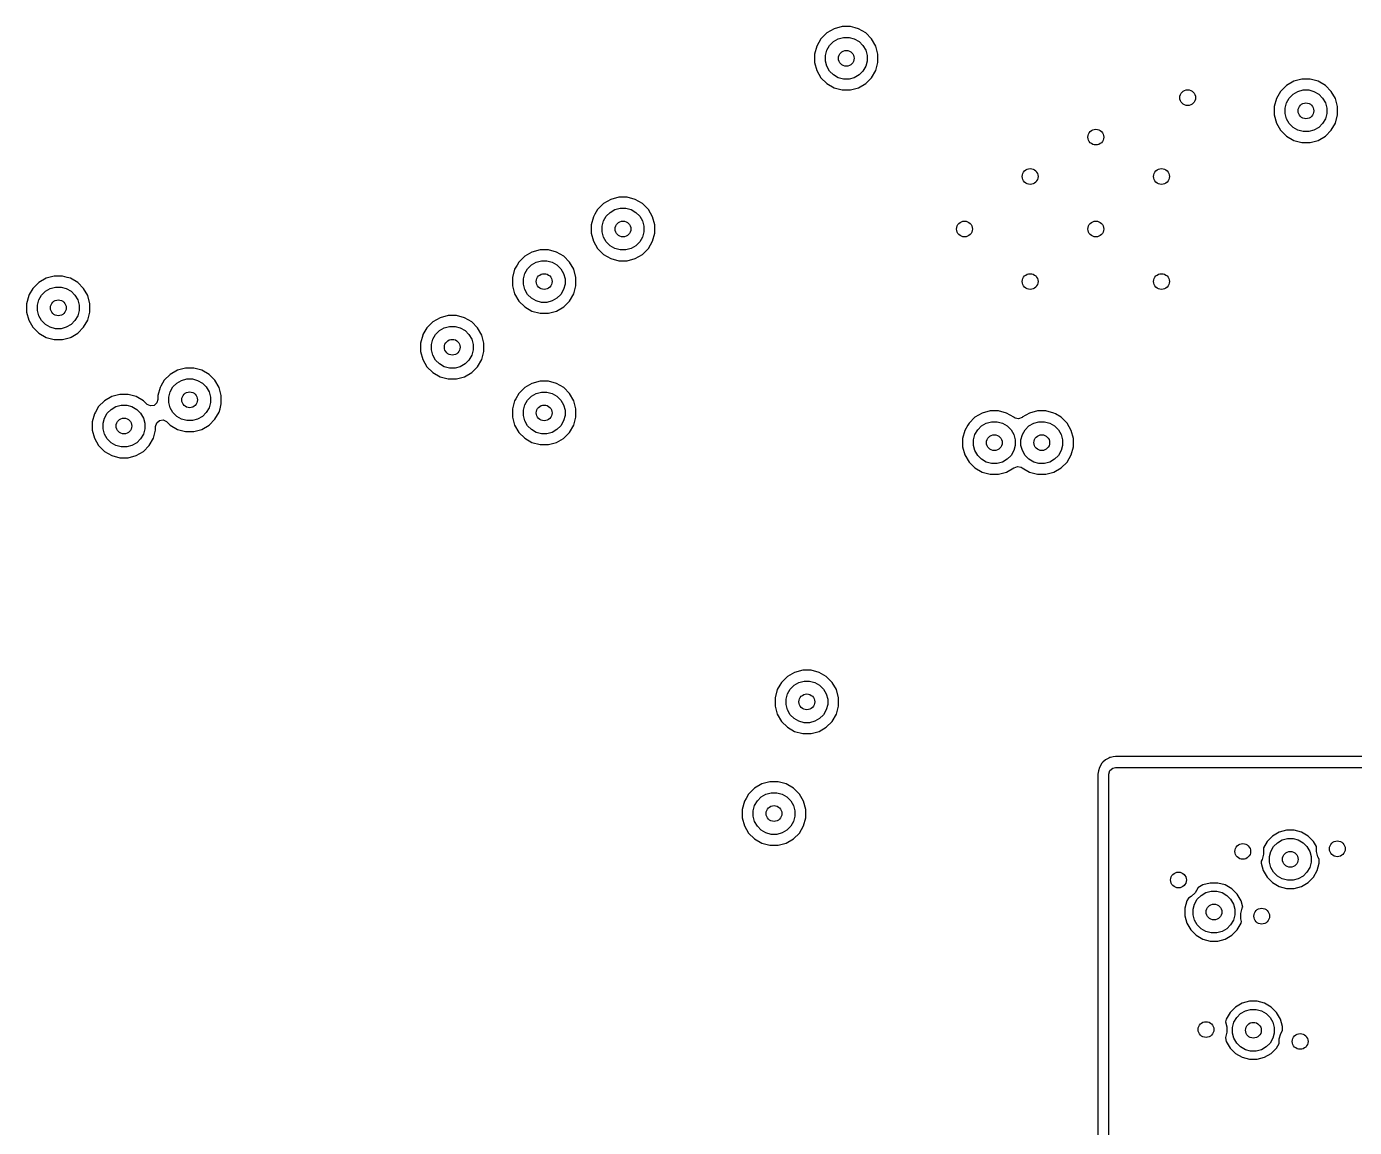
# Model space of a CAD drawing. Extents: x 0.98 to 8.09, y -3.46 to -0.83.
# Drawn here: x 3.52 to 4.515, y -2.405 to -1.581 of the extents above; entities that cross this region are included whole.
import ezdxf

# ---------------------------------------------------------------- set-up
doc = ezdxf.new("R2010")
doc.units = 0
doc.header["$MEASUREMENT"] = 0
doc.layers.add('BLACK', color=7, linetype='CONTINUOUS')

msp = doc.modelspace()

# ---------------------------------------------------------------- linework, layer by layer
at = {"layer": 'BLACK', "linetype": 'CONTINUOUS'}
for p, q in [((4.12468, -1.58218), (4.11926, -1.58531)), ((4.13073, -1.58056), (4.12468, -1.58218)), ((4.12468, -1.58218), (4.12468, -1.58218)), ((4.12468, -1.58218), (4.12468, -1.58218)), ((4.13699, -1.58056), (4.13073, -1.58056)), ((4.14055, -1.58152), (4.13699, -1.58056)), ((4.14303, -1.58218), (4.14055, -1.58152)), ((4.14845, -1.58531), (4.14303, -1.58218)), ((4.11484, -1.58974), (4.11171, -1.59516)), ((4.11926, -1.58531), (4.11484, -1.58974)), ((4.11484, -1.58974), (4.11484, -1.58974)), ((4.11926, -1.58531), (4.11926, -1.58531)), ((4.12136, -1.59474), (4.12427, -1.59184)), ((4.12427, -1.59184), (4.12783, -1.58978)), ((4.12783, -1.58978), (4.1318, -1.58872)), ((4.1318, -1.58872), (4.13591, -1.58872)), ((4.13591, -1.58872), (4.13988, -1.58978)), ((4.13988, -1.58978), (4.14345, -1.59184)), ((4.14345, -1.59184), (4.14635, -1.59474)), ((4.15288, -1.58974), (4.14845, -1.58531)), ((4.15601, -1.59516), (4.15288, -1.58974)), ((4.11171, -1.59516), (4.11009, -1.6012)), ((4.11009, -1.6012), (4.11009, -1.60746)), ((4.11824, -1.60228), (4.11931, -1.5983)), ((4.11931, -1.5983), (4.12136, -1.59474)), ((4.14635, -1.59474), (4.14841, -1.5983)), ((4.14841, -1.5983), (4.14947, -1.60228)), ((4.15763, -1.6012), (4.15601, -1.59516)), ((4.15763, -1.60746), (4.15763, -1.6012)), ((4.11009, -1.60746), (4.11171, -1.6135)), ((4.11824, -1.60639), (4.11824, -1.60228)), ((4.11931, -1.61036), (4.11824, -1.60639)), ((4.12136, -1.61392), (4.11931, -1.61036)), ((4.14841, -1.61036), (4.14635, -1.61392)), ((4.14947, -1.60639), (4.14841, -1.61036)), ((4.14947, -1.60228), (4.14947, -1.60639)), ((4.15601, -1.6135), (4.15763, -1.60746)), ((4.11171, -1.6135), (4.11484, -1.61892)), ((4.11484, -1.61892), (4.11926, -1.62335)), ((4.12427, -1.61682), (4.12136, -1.61392)), ((4.12783, -1.61888), (4.12427, -1.61682)), ((4.1318, -1.61994), (4.12783, -1.61888)), ((4.13591, -1.61994), (4.1318, -1.61994)), ((4.13988, -1.61888), (4.13591, -1.61994)), ((4.14345, -1.61682), (4.13988, -1.61888)), ((4.14635, -1.61392), (4.14345, -1.61682)), ((4.14845, -1.62335), (4.15288, -1.61892)), ((4.15288, -1.61892), (4.15601, -1.6135)), ((4.46917, -1.62155), (4.46375, -1.62468)), ((4.47522, -1.61993), (4.46917, -1.62155)), ((4.46917, -1.62155), (4.46917, -1.62155)), ((4.46917, -1.62155), (4.46917, -1.62155)), ((4.48148, -1.61993), (4.47522, -1.61993)), ((4.48752, -1.62155), (4.48148, -1.61993)), ((4.49294, -1.62468), (4.48752, -1.62155)), ((4.11926, -1.62335), (4.12468, -1.62648)), ((4.12468, -1.62648), (4.13073, -1.6281)), ((4.13073, -1.6281), (4.13073, -1.6281)), ((4.13073, -1.6281), (4.13699, -1.6281)), ((4.13699, -1.6281), (4.14303, -1.62648)), ((4.13699, -1.6281), (4.13699, -1.6281)), ((4.14303, -1.62648), (4.14845, -1.62335)), ((4.45924, -1.62926), (4.4562, -1.63453)), ((4.45933, -1.62911), (4.45924, -1.62926)), ((4.46375, -1.62468), (4.45933, -1.62911)), ((4.45933, -1.62911), (4.45933, -1.62911)), ((4.46375, -1.62468), (4.46375, -1.62468)), ((4.46585, -1.63411), (4.46876, -1.63121)), ((4.46876, -1.63121), (4.47232, -1.62915)), ((4.47232, -1.62915), (4.47629, -1.62809)), ((4.47629, -1.62809), (4.4804, -1.62809)), ((4.4804, -1.62809), (4.48437, -1.62915)), ((4.48437, -1.62915), (4.48793, -1.63121)), ((4.48793, -1.63121), (4.49084, -1.63411)), ((4.49737, -1.62911), (4.49294, -1.62468)), ((4.50049, -1.63453), (4.49737, -1.62911)), ((4.4562, -1.63453), (4.45458, -1.64057)), ((4.45458, -1.64057), (4.45458, -1.64683)), ((4.46273, -1.64165), (4.4638, -1.63767)), ((4.46273, -1.64576), (4.46273, -1.64165)), ((4.4638, -1.63767), (4.46585, -1.63411)), ((4.49084, -1.63411), (4.4929, -1.63767)), ((4.4929, -1.63767), (4.49396, -1.64165)), ((4.49396, -1.64165), (4.49396, -1.64576)), ((4.50211, -1.64057), (4.50049, -1.63453)), ((4.50211, -1.64683), (4.50211, -1.64057)), ((4.45458, -1.64683), (4.4562, -1.65287)), ((4.4638, -1.64973), (4.46273, -1.64576)), ((4.46585, -1.65329), (4.4638, -1.64973)), ((4.4929, -1.64973), (4.49084, -1.65329)), ((4.49396, -1.64576), (4.4929, -1.64973)), ((4.50049, -1.65287), (4.50211, -1.64683)), ((4.4562, -1.65287), (4.45933, -1.65829)), ((4.45933, -1.65829), (4.46375, -1.66272)), ((4.46876, -1.65619), (4.46585, -1.65329)), ((4.47232, -1.65825), (4.46876, -1.65619)), ((4.47629, -1.65931), (4.47232, -1.65825)), ((4.4804, -1.65931), (4.47629, -1.65931)), ((4.48437, -1.65825), (4.4804, -1.65931)), ((4.48793, -1.65619), (4.48437, -1.65825)), ((4.49084, -1.65329), (4.48793, -1.65619)), ((4.49294, -1.66272), (4.49737, -1.65829)), ((4.49737, -1.65829), (4.50049, -1.65287)), ((4.46375, -1.66272), (4.46917, -1.66585)), ((4.46917, -1.66585), (4.47522, -1.66747)), ((4.47522, -1.66747), (4.47522, -1.66747)), ((4.47522, -1.66747), (4.48148, -1.66747)), ((4.48148, -1.66747), (4.48752, -1.66585)), ((4.48148, -1.66747), (4.48148, -1.66747)), ((4.48752, -1.66585), (4.49294, -1.66272)), ((3.95736, -1.71014), (3.95194, -1.71326)), ((3.96341, -1.70852), (3.95736, -1.71014)), ((3.95736, -1.71014), (3.95736, -1.71014)), ((3.95736, -1.71014), (3.95736, -1.71014)), ((3.96966, -1.70852), (3.96341, -1.70852)), ((3.97571, -1.71014), (3.96966, -1.70852)), ((3.98113, -1.71326), (3.97571, -1.71014)), ((3.94546, -1.72125), (3.94439, -1.72311)), ((3.94752, -1.71769), (3.94546, -1.72125)), ((3.95194, -1.71326), (3.94752, -1.71769)), ((3.94752, -1.71769), (3.94752, -1.71769)), ((3.95194, -1.71326), (3.95194, -1.71326)), ((3.95404, -1.7227), (3.95695, -1.71979)), ((3.95695, -1.71979), (3.96051, -1.71773)), ((3.96051, -1.71773), (3.96448, -1.71667)), ((3.96448, -1.71667), (3.96859, -1.71667)), ((3.96859, -1.71667), (3.97256, -1.71773)), ((3.97256, -1.71773), (3.97612, -1.71979)), ((3.97612, -1.71979), (3.97903, -1.7227)), ((3.98555, -1.71769), (3.98113, -1.71326)), ((3.98868, -1.72311), (3.98555, -1.71769)), ((3.94439, -1.72311), (3.94277, -1.72915)), ((3.94277, -1.72915), (3.94277, -1.73541)), ((3.95092, -1.73023), (3.95199, -1.72626)), ((3.95092, -1.73434), (3.95092, -1.73023)), ((3.95199, -1.72626), (3.95404, -1.7227)), ((3.97903, -1.7227), (3.98108, -1.72626)), ((3.98108, -1.72626), (3.98215, -1.73023)), ((3.98215, -1.73023), (3.98215, -1.73434)), ((3.9903, -1.72915), (3.98868, -1.72311)), ((3.9903, -1.73541), (3.9903, -1.72915)), ((3.94277, -1.73541), (3.94439, -1.74146)), ((3.94439, -1.74146), (3.94752, -1.74688)), ((3.95199, -1.73831), (3.95092, -1.73434)), ((3.95404, -1.74187), (3.95199, -1.73831)), ((3.98108, -1.73831), (3.97903, -1.74187)), ((3.98215, -1.73434), (3.98108, -1.73831)), ((3.98555, -1.74688), (3.98868, -1.74146)), ((3.98868, -1.74146), (3.9903, -1.73541)), ((3.89831, -1.74951), (3.89289, -1.75263)), ((3.90435, -1.74789), (3.89831, -1.74951)), ((3.89831, -1.74951), (3.89831, -1.74951)), ((3.89831, -1.74951), (3.89831, -1.74951)), ((3.91061, -1.74789), (3.90435, -1.74789)), ((3.91665, -1.74951), (3.91061, -1.74789)), ((3.92207, -1.75263), (3.91665, -1.74951)), ((3.94752, -1.74688), (3.95194, -1.7513)), ((3.95194, -1.7513), (3.95736, -1.75443)), ((3.95695, -1.74478), (3.95404, -1.74187)), ((3.96051, -1.74683), (3.95695, -1.74478)), ((3.96448, -1.7479), (3.96051, -1.74683)), ((3.96859, -1.7479), (3.96448, -1.7479)), ((3.97256, -1.74683), (3.96859, -1.7479)), ((3.97612, -1.74478), (3.97256, -1.74683)), ((3.97571, -1.75443), (3.98113, -1.7513)), ((3.97903, -1.74187), (3.97612, -1.74478)), ((3.98113, -1.7513), (3.98555, -1.74688)), ((3.8872, -1.75924), (3.88533, -1.76248)), ((3.88846, -1.75706), (3.8872, -1.75924)), ((3.89289, -1.75263), (3.88846, -1.75706)), ((3.88846, -1.75706), (3.88846, -1.75706)), ((3.89289, -1.75263), (3.89289, -1.75263)), ((3.89499, -1.76207), (3.89789, -1.75916)), ((3.89789, -1.75916), (3.90145, -1.7571)), ((3.90145, -1.7571), (3.90542, -1.75604)), ((3.90542, -1.75604), (3.90954, -1.75604)), ((3.90954, -1.75604), (3.91351, -1.7571)), ((3.91351, -1.7571), (3.91707, -1.75916)), ((3.91707, -1.75916), (3.91997, -1.76207)), ((3.9265, -1.75706), (3.92207, -1.75263)), ((3.92963, -1.76248), (3.9265, -1.75706)), ((3.95736, -1.75443), (3.96341, -1.75605)), ((3.96341, -1.75605), (3.96341, -1.75605)), ((3.96341, -1.75605), (3.96966, -1.75605)), ((3.96966, -1.75605), (3.97571, -1.75443)), ((3.96966, -1.75605), (3.96966, -1.75605)), ((3.53413, -1.76919), (3.52871, -1.77232)), ((3.54018, -1.76757), (3.53413, -1.76919)), ((3.53413, -1.76919), (3.53413, -1.76919)), ((3.53413, -1.76919), (3.53413, -1.76919)), ((3.54644, -1.76757), (3.54018, -1.76757)), ((3.55, -1.76852), (3.54644, -1.76757)), ((3.55248, -1.76919), (3.55, -1.76852)), ((3.5579, -1.77232), (3.55248, -1.76919)), ((3.88533, -1.76248), (3.88371, -1.76852)), ((3.88371, -1.76852), (3.88371, -1.77478)), ((3.89187, -1.7696), (3.89293, -1.76563)), ((3.89187, -1.77371), (3.89187, -1.7696)), ((3.89293, -1.76563), (3.89499, -1.76207)), ((3.91997, -1.76207), (3.92203, -1.76563)), ((3.92203, -1.76563), (3.92309, -1.7696)), ((3.92309, -1.7696), (3.92309, -1.77371)), ((3.93125, -1.76852), (3.92963, -1.76248)), ((3.93125, -1.77478), (3.93125, -1.76852)), ((3.52429, -1.77674), (3.52161, -1.78139)), ((3.52871, -1.77232), (3.52429, -1.77674)), ((3.52429, -1.77674), (3.52429, -1.77674)), ((3.52871, -1.77232), (3.52871, -1.77232)), ((3.53081, -1.78175), (3.53372, -1.77884)), ((3.53372, -1.77884), (3.53728, -1.77679)), ((3.53728, -1.77679), (3.54125, -1.77573)), ((3.54125, -1.77573), (3.54536, -1.77573)), ((3.54536, -1.77573), (3.54933, -1.77679)), ((3.54933, -1.77679), (3.55289, -1.77884)), ((3.55289, -1.77884), (3.5558, -1.78175)), ((3.56233, -1.77674), (3.5579, -1.77232)), ((3.56546, -1.78216), (3.56233, -1.77674)), ((3.88371, -1.77478), (3.88533, -1.78083)), ((3.88533, -1.78083), (3.88846, -1.78625)), ((3.89293, -1.77768), (3.89187, -1.77371)), ((3.89499, -1.78124), (3.89293, -1.77768)), ((3.89789, -1.78415), (3.89499, -1.78124)), ((3.91997, -1.78124), (3.91707, -1.78415)), ((3.92203, -1.77768), (3.91997, -1.78124)), ((3.92309, -1.77371), (3.92203, -1.77768)), ((3.9265, -1.78625), (3.92963, -1.78083)), ((3.92963, -1.78083), (3.93125, -1.77478)), ((3.52116, -1.78216), (3.51954, -1.78821)), ((3.51954, -1.78821), (3.51954, -1.79447)), ((3.52161, -1.78139), (3.52116, -1.78216)), ((3.52769, -1.78928), (3.52876, -1.78531)), ((3.52769, -1.79339), (3.52769, -1.78928)), ((3.52876, -1.78531), (3.53081, -1.78175)), ((3.5558, -1.78175), (3.55786, -1.78531)), ((3.55786, -1.78531), (3.55892, -1.78928)), ((3.55892, -1.78928), (3.55892, -1.79339)), ((3.56707, -1.78821), (3.56546, -1.78216)), ((3.56707, -1.79447), (3.56707, -1.78821)), ((3.88846, -1.78625), (3.89289, -1.79067)), ((3.89289, -1.79067), (3.89831, -1.7938)), ((3.90145, -1.7862), (3.89789, -1.78415)), ((3.90542, -1.78727), (3.90145, -1.7862)), ((3.90954, -1.78727), (3.90542, -1.78727)), ((3.91351, -1.7862), (3.90954, -1.78727)), ((3.91707, -1.78415), (3.91351, -1.7862)), ((3.91665, -1.7938), (3.92207, -1.79067)), ((3.92207, -1.79067), (3.9265, -1.78625)), ((3.51954, -1.79447), (3.52116, -1.80051)), ((3.52116, -1.80051), (3.52429, -1.80593)), ((3.52876, -1.79737), (3.52769, -1.79339)), ((3.53081, -1.80093), (3.52876, -1.79737)), ((3.53372, -1.80383), (3.53081, -1.80093)), ((3.5558, -1.80093), (3.55289, -1.80383)), ((3.55786, -1.79737), (3.5558, -1.80093)), ((3.55892, -1.79339), (3.55786, -1.79737)), ((3.56233, -1.80593), (3.56546, -1.80051)), ((3.56546, -1.80051), (3.56707, -1.79447)), ((3.82941, -1.79872), (3.82399, -1.80185)), ((3.83545, -1.7971), (3.82941, -1.79872)), ((3.82941, -1.79872), (3.82941, -1.79872)), ((3.82941, -1.79872), (3.82941, -1.79872)), ((3.84171, -1.7971), (3.83545, -1.7971)), ((3.84776, -1.79872), (3.84171, -1.7971)), ((3.85318, -1.80185), (3.84776, -1.79872)), ((3.89831, -1.7938), (3.90435, -1.79542)), ((3.90435, -1.79542), (3.90435, -1.79542)), ((3.90435, -1.79542), (3.91061, -1.79542)), ((3.91061, -1.79542), (3.91665, -1.7938)), ((3.91061, -1.79542), (3.91061, -1.79542)), ((3.52429, -1.80593), (3.52871, -1.81036)), ((3.52871, -1.81036), (3.53413, -1.81349)), ((3.53728, -1.80589), (3.53372, -1.80383)), ((3.54125, -1.80695), (3.53728, -1.80589)), ((3.54536, -1.80695), (3.54125, -1.80695)), ((3.54933, -1.80589), (3.54536, -1.80695)), ((3.55289, -1.80383), (3.54933, -1.80589)), ((3.553, -1.81319), (3.55786, -1.81038)), ((3.55786, -1.81038), (3.5579, -1.81036)), ((3.5579, -1.81036), (3.56233, -1.80593)), ((3.81956, -1.80627), (3.81659, -1.81142)), ((3.82399, -1.80185), (3.81956, -1.80627)), ((3.81956, -1.80627), (3.81956, -1.80627)), ((3.82399, -1.80185), (3.82399, -1.80185)), ((3.82609, -1.81128), (3.829, -1.80837)), ((3.829, -1.80837), (3.83256, -1.80632)), ((3.83256, -1.80632), (3.83653, -1.80525)), ((3.83653, -1.80525), (3.84064, -1.80525)), ((3.84064, -1.80525), (3.84461, -1.80632)), ((3.84461, -1.80632), (3.84817, -1.80837)), ((3.84817, -1.80837), (3.85108, -1.81128)), ((3.8576, -1.80627), (3.85318, -1.80185)), ((3.86073, -1.81169), (3.8576, -1.80627)), ((3.53413, -1.81349), (3.54018, -1.81511)), ((3.54018, -1.81511), (3.54018, -1.81511)), ((3.54018, -1.81511), (3.54644, -1.81511)), ((3.54644, -1.81511), (3.55248, -1.81349)), ((3.54644, -1.81511), (3.54644, -1.81511)), ((3.55248, -1.81349), (3.553, -1.81319)), ((3.55248, -1.81349), (3.55248, -1.81349)), ((3.55248, -1.81349), (3.55248, -1.81349)), ((3.55248, -1.81349), (3.55248, -1.81349)), ((3.553, -1.81319), (3.553, -1.81319)), ((3.81643, -1.81169), (3.81481, -1.81774)), ((3.81481, -1.81774), (3.81481, -1.824)), ((3.81659, -1.81142), (3.81643, -1.81169)), ((3.82297, -1.81881), (3.82403, -1.81484)), ((3.82297, -1.82292), (3.82297, -1.81881)), ((3.82403, -1.81484), (3.82609, -1.81128)), ((3.85108, -1.81128), (3.85313, -1.81484)), ((3.85313, -1.81484), (3.8542, -1.81881)), ((3.8542, -1.81881), (3.8542, -1.82292)), ((3.86235, -1.81774), (3.86073, -1.81169)), ((3.86235, -1.824), (3.86235, -1.81774)), ((3.81481, -1.824), (3.81643, -1.83004)), ((3.81643, -1.83004), (3.81956, -1.83546)), ((3.82403, -1.82689), (3.82297, -1.82292)), ((3.82609, -1.83045), (3.82403, -1.82689)), ((3.829, -1.83336), (3.82609, -1.83045)), ((3.85108, -1.83045), (3.84817, -1.83336)), ((3.85313, -1.82689), (3.85108, -1.83045)), ((3.8542, -1.82292), (3.85313, -1.82689)), ((3.8576, -1.83546), (3.86073, -1.83004)), ((3.86073, -1.83004), (3.86235, -1.824)), ((3.63256, -1.83809), (3.62714, -1.84122)), ((3.6386, -1.83647), (3.63256, -1.83809)), ((3.63256, -1.83809), (3.63256, -1.83809)), ((3.63256, -1.83809), (3.63256, -1.83809)), ((3.64486, -1.83647), (3.6386, -1.83647)), ((3.65091, -1.83809), (3.64486, -1.83647)), ((3.65633, -1.84122), (3.65091, -1.83809)), ((3.81956, -1.83546), (3.82399, -1.83989)), ((3.82399, -1.83989), (3.82941, -1.84301)), ((3.83256, -1.83542), (3.829, -1.83336)), ((3.83653, -1.83648), (3.83256, -1.83542)), ((3.84064, -1.83648), (3.83653, -1.83648)), ((3.84461, -1.83542), (3.84064, -1.83648)), ((3.84817, -1.83336), (3.84461, -1.83542)), ((3.84776, -1.84301), (3.85318, -1.83989)), ((3.85318, -1.83989), (3.8576, -1.83546)), ((3.62015, -1.85008), (3.61958, -1.85106)), ((3.62271, -1.84564), (3.62015, -1.85008)), ((3.62714, -1.84122), (3.62271, -1.84564)), ((3.62271, -1.84564), (3.62271, -1.84564)), ((3.62714, -1.84122), (3.62714, -1.84122)), ((3.62718, -1.85421), (3.62924, -1.85065)), ((3.62924, -1.85065), (3.63215, -1.84774)), ((3.63215, -1.84774), (3.63571, -1.84569)), ((3.63571, -1.84569), (3.63968, -1.84462)), ((3.63968, -1.84462), (3.64379, -1.84462)), ((3.64379, -1.84462), (3.64776, -1.84569)), ((3.64776, -1.84569), (3.65132, -1.84774)), ((3.65132, -1.84774), (3.65423, -1.85065)), ((3.65423, -1.85065), (3.65628, -1.85421)), ((3.66075, -1.84564), (3.65633, -1.84122)), ((3.66388, -1.85106), (3.66075, -1.84564)), ((3.82941, -1.84301), (3.83545, -1.84463)), ((3.83545, -1.84463), (3.83545, -1.84463)), ((3.83545, -1.84463), (3.84171, -1.84463)), ((3.84171, -1.84463), (3.84776, -1.84301)), ((3.84171, -1.84463), (3.84171, -1.84463)), ((3.89831, -1.84793), (3.89289, -1.85106)), ((3.90435, -1.84631), (3.89831, -1.84793)), ((3.89831, -1.84793), (3.89831, -1.84793)), ((3.89831, -1.84793), (3.89831, -1.84793)), ((3.91061, -1.84631), (3.90435, -1.84631)), ((3.91665, -1.84793), (3.91061, -1.84631)), ((3.92207, -1.85106), (3.91665, -1.84793)), ((3.57793, -1.8609), (3.5735, -1.86533)), ((3.58335, -1.85777), (3.57793, -1.8609)), ((3.57793, -1.8609), (3.57793, -1.8609)), ((3.58939, -1.85615), (3.58335, -1.85777)), ((3.58335, -1.85777), (3.58335, -1.85777)), ((3.58335, -1.85777), (3.58335, -1.85777)), ((3.59565, -1.85615), (3.58939, -1.85615)), ((3.60169, -1.85777), (3.59565, -1.85615)), ((3.60711, -1.8609), (3.60169, -1.85777)), ((3.60963, -1.86342), (3.60711, -1.8609)), ((3.60711, -1.8609), (3.60711, -1.8609)), ((3.61796, -1.85997), (3.61719, -1.86261)), ((3.61958, -1.85106), (3.61796, -1.85711)), ((3.61796, -1.85711), (3.61796, -1.85711)), ((3.61796, -1.85711), (3.61796, -1.85997)), ((3.62612, -1.85818), (3.62718, -1.85421)), ((3.62612, -1.86229), (3.62612, -1.85818)), ((3.65628, -1.85421), (3.65735, -1.85818)), ((3.65735, -1.85818), (3.65735, -1.86229)), ((3.6655, -1.85711), (3.66388, -1.85106)), ((3.6655, -1.86337), (3.6655, -1.85711)), ((3.88533, -1.8609), (3.88371, -1.86695)), ((3.8861, -1.85957), (3.88533, -1.8609)), ((3.88846, -1.85549), (3.8861, -1.85957)), ((3.89289, -1.85106), (3.88846, -1.85548)), ((3.88846, -1.85548), (3.88846, -1.85549)), ((3.89289, -1.85106), (3.89289, -1.85106)), ((3.89293, -1.86405), (3.89499, -1.86049)), ((3.89499, -1.86049), (3.89789, -1.85759)), ((3.89789, -1.85759), (3.90145, -1.85553)), ((3.90145, -1.85553), (3.90542, -1.85447)), ((3.90542, -1.85447), (3.90954, -1.85447)), ((3.90954, -1.85447), (3.91351, -1.85553)), ((3.91351, -1.85553), (3.91707, -1.85759)), ((3.91707, -1.85759), (3.91997, -1.86049)), ((3.91997, -1.86049), (3.92203, -1.86405)), ((3.9265, -1.85549), (3.92207, -1.85106)), ((3.92963, -1.8609), (3.9265, -1.85549)), ((3.93125, -1.86695), (3.92963, -1.8609)), ((3.57037, -1.87075), (3.56875, -1.87679)), ((3.57114, -1.86941), (3.57037, -1.87075)), ((3.5735, -1.86533), (3.57114, -1.86941)), ((3.5735, -1.86533), (3.5735, -1.86533)), ((3.57797, -1.87389), (3.58003, -1.87033)), ((3.58003, -1.87033), (3.58293, -1.86743)), ((3.58293, -1.86743), (3.58649, -1.86537)), ((3.58649, -1.86537), (3.59046, -1.86431)), ((3.59046, -1.86431), (3.59458, -1.86431)), ((3.59458, -1.86431), (3.59855, -1.86537)), ((3.59855, -1.86537), (3.60211, -1.86743)), ((3.60211, -1.86743), (3.60501, -1.87033)), ((3.60501, -1.87033), (3.60707, -1.87389)), ((3.60989, -1.86366), (3.60963, -1.86342)), ((3.61239, -1.8648), (3.60989, -1.86366)), ((3.61511, -1.86441), (3.61239, -1.8648)), ((3.61719, -1.86261), (3.61511, -1.86441)), ((3.62718, -1.86626), (3.62612, -1.86229)), ((3.62924, -1.86982), (3.62718, -1.86626)), ((3.63215, -1.87273), (3.62924, -1.86982)), ((3.65423, -1.86982), (3.65132, -1.87273)), ((3.65628, -1.86626), (3.65423, -1.86982)), ((3.65735, -1.86229), (3.65628, -1.86626)), ((3.66075, -1.87483), (3.66388, -1.86941)), ((3.66388, -1.86941), (3.66454, -1.86695)), ((3.66454, -1.86695), (3.6655, -1.86337)), ((3.88371, -1.86695), (3.88371, -1.87321)), ((3.89187, -1.86802), (3.89293, -1.86405)), ((3.89187, -1.87213), (3.89187, -1.86802)), ((3.92203, -1.86405), (3.92309, -1.86802)), ((3.92309, -1.86802), (3.92309, -1.87213)), ((3.93125, -1.87321), (3.93125, -1.86695)), ((4.23569, -1.87018), (4.23027, -1.87331)), ((4.24173, -1.86856), (4.23569, -1.87018)), ((4.23569, -1.87018), (4.23569, -1.87018)), ((4.23569, -1.87018), (4.23569, -1.87018)), ((4.24799, -1.86856), (4.24173, -1.86856)), ((4.25403, -1.87018), (4.24799, -1.86856)), ((4.25945, -1.87331), (4.25403, -1.87018)), ((4.27118, -1.87018), (4.26576, -1.87331)), ((4.27723, -1.86856), (4.27118, -1.87018)), ((4.27118, -1.87018), (4.27118, -1.87018)), ((4.27118, -1.87018), (4.27118, -1.87018)), ((4.28349, -1.86856), (4.27723, -1.86856)), ((4.28953, -1.87018), (4.28349, -1.86856)), ((4.29071, -1.87086), (4.28953, -1.87018)), ((4.29495, -1.87331), (4.29071, -1.87086)), ((4.29071, -1.87086), (4.29071, -1.87086)), ((3.56875, -1.87679), (3.56875, -1.88305)), ((3.57691, -1.87787), (3.57797, -1.87389)), ((3.57691, -1.88198), (3.57691, -1.87787)), ((3.60707, -1.87389), (3.60813, -1.87787)), ((3.60813, -1.87787), (3.60813, -1.88198)), ((3.61629, -1.88019), (3.61706, -1.87755)), ((3.61629, -1.88305), (3.61629, -1.88019)), ((3.61706, -1.87755), (3.61914, -1.87575)), ((3.61914, -1.87575), (3.62186, -1.87536)), ((3.62186, -1.87536), (3.62437, -1.8765)), ((3.62437, -1.8765), (3.62462, -1.87674)), ((3.62462, -1.87674), (3.62714, -1.87926)), ((3.62714, -1.87926), (3.63256, -1.88238)), ((3.63571, -1.87479), (3.63215, -1.87273)), ((3.63968, -1.87585), (3.63571, -1.87479)), ((3.64379, -1.87585), (3.63968, -1.87585)), ((3.64776, -1.87479), (3.64379, -1.87585)), ((3.65132, -1.87273), (3.64776, -1.87479)), ((3.65091, -1.88238), (3.65633, -1.87926)), ((3.65633, -1.87926), (3.66075, -1.87483)), ((3.88371, -1.87321), (3.88533, -1.87925)), ((3.88533, -1.87925), (3.88846, -1.88467)), ((3.89293, -1.87611), (3.89187, -1.87213)), ((3.89499, -1.87967), (3.89293, -1.87611)), ((3.89789, -1.88257), (3.89499, -1.87967)), ((3.91997, -1.87967), (3.91707, -1.88257)), ((3.92203, -1.87611), (3.91997, -1.87967)), ((3.92309, -1.87213), (3.92203, -1.87611)), ((3.9265, -1.88467), (3.92963, -1.87925)), ((3.92963, -1.87925), (3.93125, -1.87321)), ((4.22496, -1.87926), (4.22271, -1.88315)), ((4.22584, -1.87773), (4.22496, -1.87926)), ((4.23027, -1.87331), (4.22584, -1.87773)), ((4.22584, -1.87773), (4.22584, -1.87773)), ((4.23027, -1.87331), (4.23027, -1.87331)), ((4.23237, -1.88274), (4.23527, -1.87983)), ((4.23527, -1.87983), (4.23883, -1.87778)), ((4.23883, -1.87778), (4.24281, -1.87671)), ((4.24281, -1.87671), (4.24692, -1.87671)), ((4.24692, -1.87671), (4.25089, -1.87778)), ((4.25089, -1.87778), (4.25445, -1.87983)), ((4.25445, -1.87983), (4.25735, -1.88274)), ((4.25964, -1.87345), (4.25945, -1.87331)), ((4.25945, -1.87331), (4.25945, -1.87331)), ((4.26032, -1.87389), (4.25964, -1.87345)), ((4.26301, -1.87444), (4.26032, -1.87389)), ((4.26558, -1.87345), (4.26301, -1.87444)), ((4.26576, -1.87331), (4.26558, -1.87345)), ((4.26786, -1.88274), (4.27077, -1.87983)), ((4.27077, -1.87983), (4.27433, -1.87778)), ((4.27433, -1.87778), (4.2783, -1.87671)), ((4.2783, -1.87671), (4.28241, -1.87671)), ((4.28241, -1.87671), (4.28638, -1.87778)), ((4.28638, -1.87778), (4.28994, -1.87983)), ((4.28994, -1.87983), (4.29285, -1.88274)), ((4.29938, -1.87773), (4.29495, -1.87331)), ((4.29495, -1.87331), (4.29495, -1.87331)), ((4.29495, -1.87331), (4.29495, -1.87331)), ((4.3025, -1.88315), (4.29938, -1.87773)), ((3.56875, -1.88305), (3.57037, -1.8891)), ((3.57037, -1.8891), (3.5735, -1.89451)), ((3.57797, -1.88595), (3.57691, -1.88198)), ((3.58003, -1.88951), (3.57797, -1.88595)), ((3.58293, -1.89241), (3.58003, -1.88951)), ((3.60501, -1.88951), (3.60211, -1.89241)), ((3.60707, -1.88595), (3.60501, -1.88951)), ((3.60813, -1.88198), (3.60707, -1.88595)), ((3.61154, -1.89451), (3.61467, -1.8891)), ((3.61467, -1.8891), (3.61629, -1.88305)), ((3.63256, -1.88238), (3.6386, -1.884)), ((3.6386, -1.884), (3.6386, -1.884)), ((3.6386, -1.884), (3.64486, -1.884)), ((3.64486, -1.884), (3.65091, -1.88238)), ((3.64486, -1.884), (3.64486, -1.884)), ((3.88846, -1.88467), (3.89289, -1.8891)), ((3.89289, -1.8891), (3.89831, -1.89223)), ((3.90145, -1.88463), (3.89789, -1.88257)), ((3.90542, -1.88569), (3.90145, -1.88463)), ((3.90954, -1.88569), (3.90542, -1.88569)), ((3.91351, -1.88463), (3.90954, -1.88569)), ((3.91707, -1.88257), (3.91351, -1.88463)), ((3.91665, -1.89223), (3.9219, -1.8892)), ((3.9219, -1.8892), (3.92207, -1.8891)), ((3.92207, -1.8891), (3.9265, -1.88467)), ((4.22271, -1.88315), (4.22109, -1.8892)), ((4.22109, -1.8892), (4.22109, -1.89546)), ((4.22925, -1.89027), (4.23031, -1.8863)), ((4.22925, -1.89438), (4.22925, -1.89027)), ((4.23031, -1.8863), (4.23237, -1.88274)), ((4.25735, -1.88274), (4.25941, -1.8863)), ((4.25941, -1.8863), (4.26047, -1.89027)), ((4.26047, -1.89027), (4.26047, -1.89438)), ((4.26474, -1.89027), (4.26581, -1.8863)), ((4.26474, -1.89438), (4.26474, -1.89027)), ((4.26581, -1.8863), (4.26786, -1.88274)), ((4.29285, -1.88274), (4.29491, -1.8863)), ((4.29491, -1.8863), (4.29597, -1.89027)), ((4.29597, -1.89027), (4.29597, -1.89438)), ((4.30412, -1.8892), (4.3025, -1.88315)), ((4.30412, -1.89546), (4.30412, -1.8892)), ((3.5735, -1.89451), (3.57793, -1.89894)), ((3.57793, -1.89894), (3.58335, -1.90207)), ((3.58649, -1.89447), (3.58293, -1.89241)), ((3.59046, -1.89553), (3.58649, -1.89447)), ((3.59458, -1.89553), (3.59046, -1.89553)), ((3.59855, -1.89447), (3.59458, -1.89553)), ((3.60211, -1.89241), (3.59855, -1.89447)), ((3.60169, -1.90207), (3.60711, -1.89894)), ((3.60711, -1.89894), (3.61154, -1.89451)), ((3.89831, -1.89223), (3.90435, -1.89385)), ((3.90435, -1.89385), (3.90435, -1.89385)), ((3.90435, -1.89385), (3.91061, -1.89385)), ((3.91061, -1.89385), (3.91665, -1.89223)), ((3.91061, -1.89385), (3.91061, -1.89385)), ((4.22109, -1.89546), (4.22271, -1.9015)), ((4.23031, -1.89835), (4.22925, -1.89438)), ((4.23237, -1.90191), (4.23031, -1.89835)), ((4.25941, -1.89835), (4.25735, -1.90191)), ((4.26047, -1.89438), (4.25941, -1.89835)), ((4.26581, -1.89835), (4.26474, -1.89438)), ((4.26786, -1.90191), (4.26581, -1.89835)), ((4.29491, -1.89835), (4.29285, -1.90191)), ((4.29597, -1.89438), (4.29491, -1.89835)), ((4.3025, -1.9015), (4.30412, -1.89546)), ((3.58335, -1.90207), (3.58939, -1.90369)), ((3.58939, -1.90369), (3.58939, -1.90369)), ((3.58939, -1.90369), (3.59565, -1.90369)), ((3.59565, -1.90369), (3.60169, -1.90207)), ((3.59565, -1.90369), (3.59565, -1.90369)), ((4.22271, -1.9015), (4.22584, -1.90692)), ((4.22584, -1.90692), (4.23027, -1.91135)), ((4.23527, -1.90482), (4.23237, -1.90191)), ((4.23883, -1.90688), (4.23527, -1.90482)), ((4.24281, -1.90794), (4.23883, -1.90688)), ((4.24692, -1.90794), (4.24281, -1.90794)), ((4.25089, -1.90688), (4.24692, -1.90794)), ((4.25445, -1.90482), (4.25089, -1.90688)), ((4.25735, -1.90191), (4.25445, -1.90482)), ((4.25964, -1.91121), (4.2622, -1.91021)), ((4.2622, -1.91021), (4.2649, -1.91077)), ((4.27077, -1.90482), (4.26786, -1.90191)), ((4.27433, -1.90688), (4.27077, -1.90482)), ((4.2783, -1.90794), (4.27433, -1.90688)), ((4.28241, -1.90794), (4.2783, -1.90794)), ((4.28638, -1.90688), (4.28241, -1.90794)), ((4.28994, -1.90482), (4.28638, -1.90688)), ((4.29285, -1.90191), (4.28994, -1.90482)), ((4.29495, -1.91135), (4.29938, -1.90692)), ((4.29938, -1.90692), (4.3025, -1.9015)), ((4.23027, -1.91135), (4.23569, -1.91447)), ((4.23569, -1.91447), (4.24173, -1.91609)), ((4.24173, -1.91609), (4.24173, -1.91609)), ((4.24173, -1.91609), (4.24799, -1.91609)), ((4.24799, -1.91609), (4.25403, -1.91447)), ((4.24799, -1.91609), (4.24799, -1.91609)), ((4.25403, -1.91447), (4.25945, -1.91135)), ((4.25945, -1.91135), (4.25964, -1.91121)), ((4.25945, -1.91135), (4.25945, -1.91135)), ((4.2649, -1.91077), (4.26558, -1.91121)), ((4.26558, -1.91121), (4.26576, -1.91135)), ((4.26576, -1.91135), (4.26576, -1.91135)), ((4.26576, -1.91135), (4.27118, -1.91447)), ((4.27118, -1.91447), (4.27723, -1.91609)), ((4.27723, -1.91609), (4.27723, -1.91609)), ((4.27723, -1.91609), (4.28349, -1.91609)), ((4.28349, -1.91609), (4.28953, -1.91447)), ((4.28349, -1.91609), (4.28349, -1.91609)), ((4.28953, -1.91447), (4.29495, -1.91135)), ((4.08974, -2.0676), (4.08531, -2.07202)), ((4.09516, -2.06447), (4.08974, -2.0676)), ((4.08974, -2.0676), (4.08974, -2.0676)), ((4.1012, -2.06285), (4.09516, -2.06447)), ((4.09516, -2.06447), (4.09516, -2.06447)), ((4.09516, -2.06447), (4.09516, -2.06447)), ((4.10746, -2.06285), (4.1012, -2.06285)), ((4.1135, -2.06447), (4.10746, -2.06285)), ((4.11892, -2.0676), (4.1135, -2.06447)), ((4.12335, -2.07202), (4.11892, -2.0676)), ((4.08218, -2.07744), (4.08056, -2.08349)), ((4.08415, -2.07403), (4.08218, -2.07744)), ((4.08531, -2.07202), (4.08415, -2.07403)), ((4.08531, -2.07202), (4.08531, -2.07202)), ((4.08978, -2.08059), (4.09184, -2.07703)), ((4.09184, -2.07703), (4.09474, -2.07412)), ((4.09474, -2.07412), (4.0983, -2.07206)), ((4.0983, -2.07206), (4.10228, -2.071)), ((4.10228, -2.071), (4.10639, -2.071)), ((4.10639, -2.071), (4.11036, -2.07206)), ((4.11036, -2.07206), (4.11392, -2.07412)), ((4.11392, -2.07412), (4.11682, -2.07703)), ((4.11682, -2.07703), (4.11888, -2.08059)), ((4.12648, -2.07744), (4.12335, -2.07202)), ((4.1281, -2.08349), (4.12648, -2.07744)), ((4.08056, -2.08349), (4.08056, -2.08974)), ((4.08056, -2.08974), (4.08218, -2.09579)), ((4.08872, -2.08456), (4.08978, -2.08059)), ((4.08872, -2.08867), (4.08872, -2.08456)), ((4.08978, -2.09264), (4.08872, -2.08867)), ((4.11888, -2.08059), (4.11994, -2.08456)), ((4.11994, -2.08867), (4.11888, -2.09264)), ((4.11994, -2.08456), (4.11994, -2.08867)), ((4.12648, -2.09579), (4.1281, -2.08974)), ((4.1281, -2.08974), (4.1281, -2.08349)), ((4.08218, -2.09579), (4.08531, -2.10121)), ((4.09184, -2.0962), (4.08978, -2.09264)), ((4.09474, -2.09911), (4.09184, -2.0962)), ((4.0983, -2.10116), (4.09474, -2.09911)), ((4.11392, -2.09911), (4.11036, -2.10116)), ((4.11682, -2.0962), (4.11392, -2.09911)), ((4.11888, -2.09264), (4.11682, -2.0962)), ((4.12335, -2.10121), (4.12648, -2.09579)), ((4.08531, -2.10121), (4.08974, -2.10563)), ((4.08974, -2.10563), (4.09516, -2.10876)), ((4.09516, -2.10876), (4.1012, -2.11038)), ((4.10228, -2.10223), (4.0983, -2.10116)), ((4.10639, -2.10223), (4.10228, -2.10223)), ((4.11036, -2.10116), (4.10639, -2.10223)), ((4.10746, -2.11038), (4.1135, -2.10876)), ((4.1135, -2.10876), (4.11892, -2.10563)), ((4.11892, -2.10563), (4.12335, -2.10121)), ((4.1012, -2.11038), (4.1012, -2.11038)), ((4.1012, -2.11038), (4.10746, -2.11038)), ((4.10746, -2.11038), (4.10746, -2.11038)), ((4.33053, -2.12881), (4.32818, -2.13006)), ((4.33141, -2.12834), (4.33053, -2.12881)), ((4.33151, -2.12831), (4.33141, -2.12834)), ((4.33182, -2.12824), (4.33151, -2.12831)), ((4.33384, -2.1278), (4.33182, -2.12824)), ((4.33559, -2.12761), (4.33384, -2.1278)), ((4.60142, -2.12761), (4.33559, -2.12761)), ((4.33559, -2.12761), (4.33559, -2.12761)), ((4.32282, -2.13839), (4.32249, -2.14071)), ((4.3236, -2.13575), (4.32282, -2.13839)), ((4.32282, -2.13839), (4.32282, -2.13839)), ((4.32538, -2.13256), (4.3236, -2.13575)), ((4.3236, -2.13575), (4.3236, -2.13575)), ((4.32539, -2.13256), (4.32538, -2.13256)), ((4.3261, -2.13186), (4.32539, -2.13256)), ((4.32818, -2.13006), (4.3261, -2.13186)), ((4.3261, -2.13186), (4.3261, -2.13186)), ((4.33071, -2.14071), (4.33148, -2.13807)), ((4.33148, -2.13807), (4.33356, -2.13627)), ((4.33356, -2.13627), (4.33559, -2.13583)), ((4.33559, -2.13583), (4.60142, -2.13583)), ((4.07055, -2.14813), (4.06513, -2.15126)), ((4.0766, -2.14651), (4.07055, -2.14813)), ((4.07055, -2.14813), (4.07055, -2.14813)), ((4.07055, -2.14813), (4.07055, -2.14813)), ((4.08285, -2.14651), (4.0766, -2.14651)), ((4.0889, -2.14813), (4.08285, -2.14651)), ((4.09432, -2.15126), (4.0889, -2.14813)), ((4.32249, -2.14071), (4.32249, -2.63291)), ((4.33071, -2.20176), (4.33071, -2.14071)), ((4.05873, -2.1591), (4.05758, -2.1611)), ((4.06071, -2.15568), (4.05873, -2.1591)), ((4.06513, -2.15126), (4.06071, -2.15568)), ((4.06071, -2.15568), (4.06071, -2.15568)), ((4.06513, -2.15126), (4.06513, -2.15126)), ((4.06723, -2.16069), (4.07014, -2.15778)), ((4.07014, -2.15778), (4.0737, -2.15573)), ((4.0737, -2.15573), (4.07767, -2.15466)), ((4.07767, -2.15466), (4.08178, -2.15466)), ((4.08178, -2.15466), (4.08575, -2.15573)), ((4.08575, -2.15573), (4.08931, -2.15778)), ((4.08931, -2.15778), (4.09222, -2.16069)), ((4.09874, -2.15568), (4.09432, -2.15126)), ((4.10187, -2.1611), (4.09874, -2.15568)), ((4.05758, -2.1611), (4.05596, -2.16715)), ((4.05596, -2.16715), (4.05596, -2.1734)), ((4.06411, -2.16822), (4.06518, -2.16425)), ((4.06411, -2.17233), (4.06411, -2.16822)), ((4.06518, -2.16425), (4.06723, -2.16069)), ((4.09222, -2.16069), (4.09427, -2.16425)), ((4.09427, -2.16425), (4.09534, -2.16822)), ((4.09534, -2.16822), (4.09534, -2.17233)), ((4.10349, -2.16715), (4.10187, -2.1611)), ((4.10349, -2.1734), (4.10349, -2.16715)), ((4.05596, -2.1734), (4.05758, -2.17945)), ((4.06518, -2.1763), (4.06411, -2.17233)), ((4.06723, -2.17986), (4.06518, -2.1763)), ((4.09427, -2.1763), (4.09222, -2.17986)), ((4.09534, -2.17233), (4.09427, -2.1763)), ((4.10187, -2.17945), (4.10349, -2.1734)), ((4.05758, -2.17945), (4.06071, -2.18487)), ((4.06071, -2.18487), (4.06513, -2.18929)), ((4.06513, -2.18929), (4.07055, -2.19242)), ((4.07014, -2.18277), (4.06723, -2.17986)), ((4.0737, -2.18482), (4.07014, -2.18277)), ((4.07767, -2.18589), (4.0737, -2.18482)), ((4.08178, -2.18589), (4.07767, -2.18589)), ((4.08575, -2.18482), (4.08178, -2.18589)), ((4.08931, -2.18277), (4.08575, -2.18482)), ((4.0889, -2.19242), (4.09432, -2.18929)), ((4.09222, -2.17986), (4.08931, -2.18277)), ((4.09432, -2.18929), (4.09874, -2.18487)), ((4.09874, -2.18487), (4.10187, -2.17945)), ((4.45324, -2.18721), (4.44919, -2.19126)), ((4.45821, -2.18434), (4.45324, -2.18721)), ((4.45324, -2.18721), (4.45324, -2.18721)), ((4.46374, -2.18286), (4.45821, -2.18434)), ((4.45821, -2.18434), (4.45821, -2.18434)), ((4.45821, -2.18434), (4.45821, -2.18434)), ((4.46058, -2.19008), (4.46455, -2.18901)), ((4.46947, -2.18286), (4.46374, -2.18286)), ((4.46455, -2.18901), (4.46866, -2.18901)), ((4.46866, -2.18901), (4.47263, -2.19008)), ((4.47501, -2.18434), (4.46947, -2.18286)), ((4.47997, -2.18721), (4.47501, -2.18434)), ((4.47501, -2.18434), (4.47501, -2.18434)), ((4.47501, -2.18434), (4.47501, -2.18434)), ((4.48403, -2.19126), (4.47997, -2.18721)), ((4.47997, -2.18721), (4.47997, -2.18721)), ((4.07055, -2.19242), (4.0766, -2.19404)), ((4.0766, -2.19404), (4.0766, -2.19404)), ((4.0766, -2.19404), (4.08285, -2.19404)), ((4.08285, -2.19404), (4.0889, -2.19242)), ((4.08285, -2.19404), (4.08285, -2.19404)), ((4.44919, -2.19126), (4.44645, -2.196)), ((4.44645, -2.196), (4.44661, -2.1966)), ((4.44661, -2.1966), (4.44661, -2.20071)), ((4.44919, -2.19126), (4.44919, -2.19126)), ((4.45099, -2.20257), (4.45206, -2.1986)), ((4.45206, -2.1986), (4.45411, -2.19504)), ((4.45411, -2.19504), (4.45702, -2.19213)), ((4.45702, -2.19213), (4.46058, -2.19008)), ((4.47263, -2.19008), (4.47619, -2.19213)), ((4.47619, -2.19213), (4.4791, -2.19504)), ((4.4791, -2.19504), (4.48116, -2.1986)), ((4.48116, -2.1986), (4.48222, -2.20257)), ((4.48546, -2.19374), (4.48403, -2.19126)), ((4.48403, -2.19126), (4.48403, -2.19126)), ((4.48624, -2.19509), (4.48546, -2.19374)), ((4.48624, -2.19875), (4.48624, -2.19509)), ((4.4873, -2.20272), (4.48624, -2.19875)), ((4.33071, -2.24123), (4.33071, -2.20176)), ((4.44555, -2.20468), (4.44484, -2.20591)), ((4.44484, -2.20591), (4.44484, -2.20749)), ((4.44484, -2.20749), (4.44632, -2.21303)), ((4.44661, -2.20071), (4.44555, -2.20468)), ((4.45099, -2.20668), (4.45099, -2.20257)), ((4.45206, -2.21065), (4.45099, -2.20668)), ((4.48222, -2.20668), (4.48116, -2.21065)), ((4.48222, -2.20257), (4.48222, -2.20668)), ((4.48689, -2.21303), (4.48838, -2.20749)), ((4.48838, -2.20458), (4.4873, -2.20272)), ((4.48838, -2.20749), (4.48838, -2.20458)), ((4.44632, -2.21303), (4.44632, -2.21303)), ((4.44632, -2.21303), (4.44632, -2.21303)), ((4.44632, -2.21303), (4.44919, -2.21799)), ((4.44919, -2.21799), (4.44919, -2.21799)), ((4.44919, -2.21799), (4.44919, -2.21799)), ((4.44919, -2.21799), (4.45324, -2.22204)), ((4.45411, -2.21421), (4.45206, -2.21065)), ((4.45702, -2.21712), (4.45411, -2.21421)), ((4.46058, -2.21917), (4.45702, -2.21712)), ((4.46455, -2.22024), (4.46058, -2.21917)), ((4.47263, -2.21917), (4.46866, -2.22024)), ((4.47619, -2.21712), (4.47263, -2.21917)), ((4.4791, -2.21421), (4.47619, -2.21712)), ((4.48116, -2.21065), (4.4791, -2.21421)), ((4.47997, -2.22204), (4.48403, -2.21799)), ((4.48403, -2.21799), (4.48689, -2.21303)), ((4.39736, -2.22608), (4.39531, -2.22964)), ((4.39741, -2.22591), (4.39736, -2.22608)), ((4.40105, -2.22381), (4.39741, -2.22591)), ((4.40658, -2.22233), (4.40105, -2.22381)), ((4.40105, -2.22381), (4.40105, -2.22381)), ((4.40105, -2.22381), (4.40105, -2.22381)), ((4.40342, -2.22955), (4.40739, -2.22848)), ((4.41231, -2.22233), (4.40658, -2.22233)), ((4.40739, -2.22848), (4.4115, -2.22848)), ((4.4115, -2.22848), (4.41548, -2.22955)), ((4.41785, -2.22381), (4.41231, -2.22233)), ((4.42281, -2.22668), (4.41785, -2.22381)), ((4.41785, -2.22381), (4.41785, -2.22381)), ((4.41785, -2.22381), (4.41785, -2.22381)), ((4.42687, -2.23073), (4.42281, -2.22668)), ((4.42281, -2.22668), (4.42281, -2.22668)), ((4.42281, -2.22668), (4.42281, -2.22668)), ((4.45324, -2.22204), (4.45324, -2.22204)), ((4.45324, -2.22204), (4.45324, -2.22204)), ((4.45324, -2.22204), (4.45459, -2.22282)), ((4.45459, -2.22282), (4.45821, -2.22491)), ((4.45821, -2.22491), (4.46374, -2.22639)), ((4.46374, -2.22639), (4.46374, -2.22639)), ((4.46374, -2.22639), (4.46947, -2.22639)), ((4.46866, -2.22024), (4.46455, -2.22024)), ((4.46947, -2.22639), (4.47501, -2.22491)), ((4.46947, -2.22639), (4.46947, -2.22639)), ((4.47501, -2.22491), (4.47997, -2.22204)), ((4.38916, -2.23569), (4.38768, -2.24123)), ((4.39027, -2.23377), (4.38916, -2.23569)), ((4.38916, -2.23569), (4.38916, -2.23569)), ((4.38916, -2.23569), (4.38916, -2.23569)), ((4.3924, -2.23254), (4.39027, -2.23377)), ((4.39531, -2.22964), (4.3924, -2.23254)), ((4.39384, -2.24204), (4.3949, -2.23807)), ((4.3949, -2.23807), (4.39696, -2.23451)), ((4.39696, -2.23451), (4.39986, -2.2316)), ((4.39986, -2.2316), (4.40342, -2.22955)), ((4.41548, -2.22955), (4.41904, -2.2316)), ((4.41904, -2.2316), (4.42194, -2.23451)), ((4.42194, -2.23451), (4.424, -2.23807)), ((4.424, -2.23807), (4.42506, -2.24204)), ((4.42973, -2.23569), (4.42687, -2.23073)), ((4.43103, -2.24052), (4.42973, -2.23569)), ((4.33071, -2.32981), (4.33071, -2.24123)), ((4.38768, -2.24123), (4.38768, -2.24696)), ((4.38768, -2.24696), (4.38916, -2.2525)), ((4.39384, -2.24615), (4.39384, -2.24204)), ((4.3949, -2.25012), (4.39384, -2.24615)), ((4.42506, -2.24615), (4.424, -2.25012)), ((4.42506, -2.24204), (4.42506, -2.24615)), ((4.42961, -2.2451), (4.43067, -2.24113)), ((4.42961, -2.24921), (4.42961, -2.2451)), ((4.43067, -2.24113), (4.43103, -2.24052)), ((4.38916, -2.2525), (4.38916, -2.2525)), ((4.38916, -2.2525), (4.38916, -2.2525)), ((4.38916, -2.2525), (4.39203, -2.25746)), ((4.39203, -2.25746), (4.39203, -2.25746)), ((4.39203, -2.25746), (4.39203, -2.25746)), ((4.39203, -2.25746), (4.39608, -2.26151)), ((4.39696, -2.25368), (4.3949, -2.25012)), ((4.39986, -2.25659), (4.39696, -2.25368)), ((4.40342, -2.25864), (4.39986, -2.25659)), ((4.40739, -2.25971), (4.40342, -2.25864)), ((4.41548, -2.25864), (4.4115, -2.25971)), ((4.41904, -2.25659), (4.41548, -2.25864)), ((4.42194, -2.25368), (4.41904, -2.25659)), ((4.424, -2.25012), (4.42194, -2.25368)), ((4.42281, -2.26151), (4.42687, -2.25746)), ((4.42687, -2.25746), (4.42973, -2.2525)), ((4.43011, -2.25109), (4.42961, -2.24921)), ((4.42973, -2.2525), (4.43011, -2.25109)), ((4.39608, -2.26151), (4.40105, -2.26438)), ((4.40105, -2.26438), (4.40658, -2.26586)), ((4.40658, -2.26586), (4.40658, -2.26586)), ((4.40658, -2.26586), (4.41231, -2.26586)), ((4.4115, -2.25971), (4.40739, -2.25971)), ((4.41231, -2.26586), (4.41785, -2.26438)), ((4.41231, -2.26586), (4.41231, -2.26586)), ((4.41785, -2.26438), (4.42281, -2.26151)), ((4.42561, -2.31526), (4.42156, -2.31931)), ((4.43057, -2.31239), (4.42561, -2.31526)), ((4.42561, -2.31526), (4.42561, -2.31526)), ((4.42939, -2.32018), (4.43295, -2.31813)), ((4.43611, -2.31091), (4.43057, -2.31239)), ((4.43057, -2.31239), (4.43057, -2.31239)), ((4.43057, -2.31239), (4.43057, -2.31239)), ((4.43295, -2.31813), (4.43692, -2.31706)), ((4.44184, -2.31091), (4.43611, -2.31091)), ((4.43692, -2.31706), (4.44103, -2.31706)), ((4.44103, -2.31706), (4.445, -2.31813)), ((4.44738, -2.31239), (4.44184, -2.31091)), ((4.445, -2.31813), (4.44856, -2.32018)), ((4.45234, -2.31526), (4.44738, -2.31239)), ((4.44738, -2.31239), (4.44738, -2.31239)), ((4.44738, -2.31239), (4.44738, -2.31239)), ((4.45639, -2.31931), (4.45234, -2.31526)), ((4.45234, -2.31526), (4.45234, -2.31526)), ((4.45234, -2.31526), (4.45234, -2.31526)), ((4.41869, -2.32428), (4.41811, -2.32643)), ((4.41811, -2.32643), (4.4191, -2.3301)), ((4.42156, -2.31931), (4.41869, -2.32428)), ((4.41869, -2.32428), (4.41869, -2.32428)), ((4.41869, -2.32428), (4.41869, -2.32428)), ((4.42156, -2.31931), (4.42156, -2.31931)), ((4.42336, -2.33062), (4.42443, -2.32665)), ((4.42443, -2.32665), (4.42648, -2.32309)), ((4.42648, -2.32309), (4.42939, -2.32018)), ((4.44856, -2.32018), (4.45147, -2.32309)), ((4.45147, -2.32309), (4.45353, -2.32665)), ((4.45353, -2.32665), (4.45459, -2.33062)), ((4.45926, -2.32428), (4.45639, -2.31931)), ((4.46074, -2.32981), (4.45926, -2.32428)), ((4.33071, -2.41839), (4.33071, -2.32981)), ((4.41803, -2.33818), (4.41795, -2.33832)), ((4.41795, -2.33832), (4.41869, -2.34108)), ((4.4191, -2.33421), (4.41803, -2.33818)), ((4.4191, -2.3301), (4.4191, -2.33421)), ((4.42336, -2.33473), (4.42336, -2.33062)), ((4.42443, -2.3387), (4.42336, -2.33473)), ((4.45459, -2.33473), (4.45353, -2.3387)), ((4.45459, -2.33062), (4.45459, -2.33473)), ((4.45838, -2.33899), (4.45944, -2.33502)), ((4.45944, -2.33502), (4.46074, -2.33277)), ((4.46074, -2.33277), (4.46074, -2.32981)), ((4.41869, -2.34108), (4.41869, -2.34108)), ((4.41869, -2.34108), (4.41869, -2.34108)), ((4.41869, -2.34108), (4.42156, -2.34604)), ((4.42156, -2.34604), (4.42156, -2.34604)), ((4.42156, -2.34604), (4.42156, -2.34604)), ((4.42156, -2.34604), (4.42561, -2.3501)), ((4.42648, -2.34226), (4.42443, -2.3387)), ((4.42939, -2.34517), (4.42648, -2.34226)), ((4.43295, -2.34723), (4.42939, -2.34517)), ((4.43692, -2.34829), (4.43295, -2.34723)), ((4.44103, -2.34829), (4.43692, -2.34829)), ((4.445, -2.34723), (4.44103, -2.34829)), ((4.44856, -2.34517), (4.445, -2.34723)), ((4.45147, -2.34226), (4.44856, -2.34517)), ((4.45353, -2.3387), (4.45147, -2.34226)), ((4.45234, -2.3501), (4.45639, -2.34604)), ((4.45639, -2.34604), (4.45838, -2.34261)), ((4.45838, -2.34261), (4.45838, -2.33899)), ((4.42561, -2.3501), (4.43057, -2.35296)), ((4.43057, -2.35296), (4.43611, -2.35444)), ((4.43611, -2.35444), (4.43611, -2.35444)), ((4.43611, -2.35444), (4.44184, -2.35444)), ((4.44184, -2.35444), (4.44738, -2.35296)), ((4.44184, -2.35444), (4.44184, -2.35444)), ((4.44738, -2.35296), (4.45234, -2.3501))]:
    msp.add_line(p, q, dxfattribs=at)
at = {"layer": 'BLACK'}
for centre in [(4.13386, -1.60433), (4.38976, -1.63386), (4.47835, -1.6437), (4.32087, -1.66339), (4.27165, -1.69291), (4.37008, -1.69291), (3.96654, -1.73228), (4.22244, -1.73228), (4.32087, -1.73228), (3.90748, -1.77165), (4.27165, -1.77165), (4.37008, -1.77165), (3.54331, -1.79134), (3.83858, -1.82087), (3.64173, -1.86024), (3.90748, -1.87008), (3.59252, -1.87992), (4.24486, -1.89233), (4.28036, -1.89233), (4.10433, -2.08661), (4.07972, -2.17028), (4.431, -2.19866), (4.46661, -2.20462), (4.50185, -2.19669), (4.38281, -2.22005), (4.40945, -2.24409), (4.44522, -2.24716), (4.40348, -2.33215), (4.43898, -2.33268), (4.47399, -2.34105)]:
    msp.add_circle(centre, 0.00591, dxfattribs=at)

doc.saveas('drawing.dxf')
